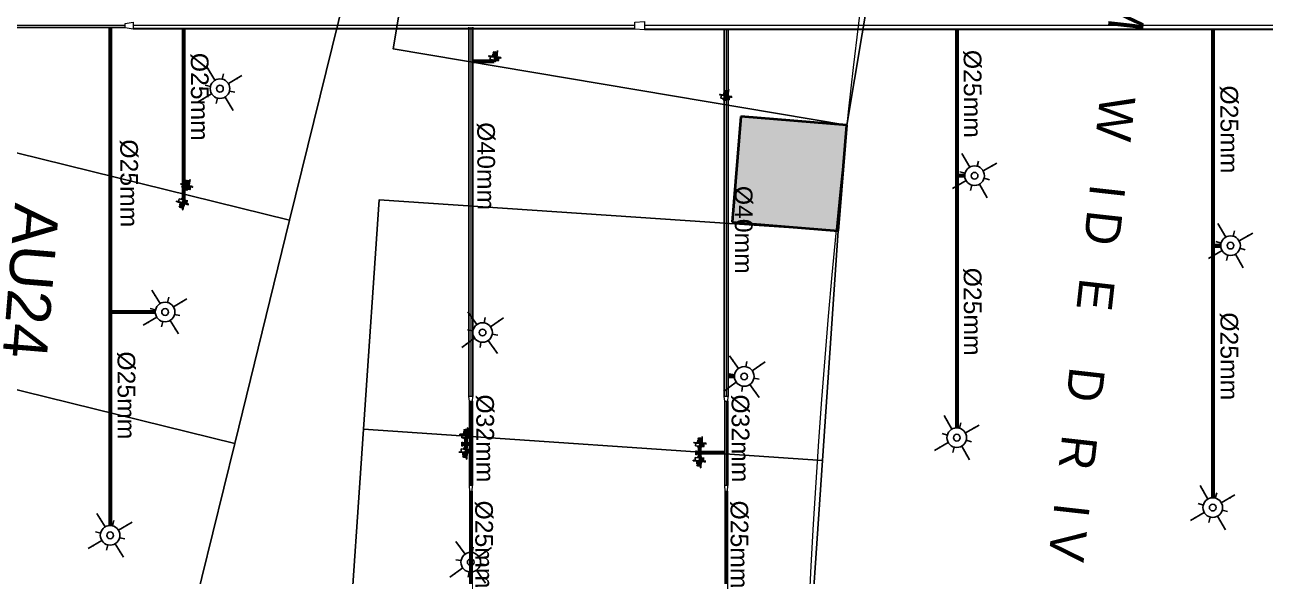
# Model space of a CAD drawing. Header units: inches. Extents: x 257070 to 799932, y -17980 to 269260.
# Drawn here: x 323676 to 337702, y 99499 to 105732 of the extents above; entities that cross this region are included whole.
import ezdxf

# ---------------------------------------------------------------- set-up
doc = ezdxf.new("R2010")
doc.units = ezdxf.units.IN
doc.header["$MEASUREMENT"] = 0
for name, color, linetype in [('0-AES-F-SPRINKLER', 10, 'Continuous'), ('basement1_AP$0$A-_ROAD----_E-_-', 2, 'Continuous'), ('DSP_DRIVEWAY', 4, 'Continuous'), ('RETAIL', 40, 'Continuous')]:
    doc.layers.add(name, color=color, linetype=linetype)
for name, color, linetype, lineweight in [('0-AES-F-SPRINKLER PIPE', 10, 'Continuous', 15), ('E--CONCRETE-4', 4, 'Continuous', 40), ('E--CONCRETE-SHADE', 253, 'Continuous', 20), ('M--TILING-2', 252, 'Continuous', 18), ('TEXT', 7, 'Continuous', 0)]:
    doc.layers.add(name, color=color, linetype=linetype, lineweight=lineweight)
doc.layers.add('A', color=7, linetype='Continuous', true_color=0x469d8b)
doc.styles.get("Standard").update_dxf_attribs({"font": 'arial.ttf'})
doc.styles.add('TEXT style 175', font='GOTHIC.TTF')
doc.dimstyles.new('ISO-25', dxfattribs={"dimtxt": 2.5, "dimasz": 2.5, "dimexe": 1.25, "dimexo": 0.625, "dimtad": 1, "dimtxsty": 'Standard', "dimcen": 2.5, "dimadec": 0, "dimazin": 0, "dimtfac": 1, "dimtmove": 0, "dimatfit": 3, "dimfxl": 1, "dimarcsym": 0})

# ---------------------------------------------------------------- blocks, each defined once
blk = doc.blocks.new('A$C3CA070F1')
at = {"layer": '0-AES-F-SPRINKLER'}
h = blk.add_hatch(dxfattribs=at)
h.set_pattern_fill('ANSI31', color=3, scale=0.196883, angle=-34.2335, style=0)
h.set_pattern_definition([(100.766483, (49937.1607, 174049.7081), (1.474466316, 0.280375668), [])])
edge = h.paths.add_edge_path()
edge.add_line((-1, 85), (-1, 84))
edge.add_line((-1, 84), (-6, 84))
edge.add_ellipse((-7, 82), major_axis=(-1.42, -0.27), ratio=1, start_angle=257, end_angle=315)
edge.add_line((-8, 83), (-15, 72))
edge.add_ellipse((-12, 70), major_axis=(-4.25, -0.81), ratio=1, start_angle=-45, end_angle=45)
edge.add_line((-14, 66), (14, 47))
edge.add_line((14, 47), (13, 46))
edge.add_line((13, 46), (-15, 65))
edge.add_ellipse((-12, 70), major_axis=(-5.52, -1.05), ratio=1, start_angle=-45, end_angle=45, ccw=False)
edge.add_line((-16, 73), (-9, 84))
edge.add_ellipse((-7, 82), major_axis=(-2.69, -0.51), ratio=1, start_angle=257, end_angle=315, ccw=False)
edge.add_line((-6, 85), (-1, 85))
h = blk.add_hatch(dxfattribs=at)
h.set_pattern_fill('ANSI31', color=3, scale=0.196883, angle=-124.2335, style=0)
h.set_pattern_definition([(190.766483, (49937.1607, 174049.7081), (-0.280375668, 1.474466316), [])])
edge = h.paths.add_edge_path()
edge.add_line((-1, 54), (7, 48))
edge.add_line((7, 48), (8, 49))
edge.add_line((8, 49), (0, 55))
edge.add_ellipse((-2, 52), major_axis=(-0.69, 3.63), ratio=1, start_angle=315, end_angle=405)
edge.add_line((-6, 54), (-14, 41))
edge.add_ellipse((-11, 39), major_axis=(-0.69, 3.63), ratio=1, start_angle=45, end_angle=135)
edge.add_line((-13, 36), (-9, 33))
edge.add_ellipse((-10, 32), major_axis=(-0.27, 1.42), ratio=1, start_angle=225, end_angle=315, ccw=False)
edge.add_line((-9, 31), (-10, 30))
edge.add_line((-10, 30), (-8, 29))
edge.add_line((-8, 29), (-7, 30))
edge.add_ellipse((-10, 32), major_axis=(-3.3, -0.63), ratio=1, start_angle=135, end_angle=225)
edge.add_line((-8, 35), (-12, 38))
edge.add_ellipse((-11, 39), major_axis=(-1.75, -0.33), ratio=1, start_angle=-45, end_angle=45, ccw=False)
edge.add_line((-13, 40), (-4, 53))
edge.add_ellipse((-2, 52), major_axis=(-1.75, -0.33), ratio=1, start_angle=225, end_angle=315, ccw=False)
at = {"layer": '0-AES-F-SPRINKLER', "color": 3}
for p, q in [((-98, 39), (-97, 43)), ((-98, 38), (-98, 39)), ((-98, 39), (-98, 39)), ((-98, 39), (-98, 39)), ((-98, 37), (-98, 38)), ((-98, 38), (-98, 38)), ((-98, 38), (-98, 38)), ((-98, 38), (-98, 38)), ((-98, 38), (-98, 38)), ((-98, 38), (-98, 38)), ((-98, 38), (-98, 38)), ((-98, 38), (-98, 38)), ((-98, 38), (-98, 38)), ((-98, 38), (-98, 38)), ((-96, 37), (-98, 37)), ((-98, 37), (-98, 37)), ((-98, 37), (-98, 37)), ((-98, 37), (-98, 37)), ((-98, 37), (-98, 37)), ((-98, 37), (-98, 37)), ((-98, 37), (-98, 37)), ((-98, 37), (-98, 37)), ((-98, 37), (-98, 37)), ((-98, 37), (-98, 37)), ((-98, 37), (-98, 37)), ((-98, 37), (-98, 37)), ((-98, 37), (-98, 37)), ((-98, 37), (-98, 37)), ((-98, 37), (-98, 37)), ((-98, 37), (-98, 37)), ((-98, 37), (-98, 37)), ((-97, 37), (-98, 37)), ((-98, 37), (-98, 37)), ((-98, 37), (-98, 37)), ((-98, 37), (-98, 37)), ((-98, 37), (-98, 37)), ((-98, 37), (-98, 37)), ((-98, 37), (-98, 37)), ((-98, 37), (-98, 37)), ((-98, 37), (-98, 37)), ((-98, 37), (-98, 37)), ((-98, 37), (-98, 37)), ((-98, 37), (-98, 37)), ((-98, 37), (-98, 37)), ((-98, 37), (-98, 37)), ((-97, 45), (-79, 71)), ((-96, 40), (-97, 40)), ((-97, 40), (-97, 40)), ((-97, 40), (-97, 40)), ((-97, 40), (-97, 39)), ((-97, 39), (-97, 39)), ((-97, 39), (-97, 39)), ((-97, 39), (-97, 39)), ((-97, 39), (-97, 39)), ((-97, 39), (-97, 39)), ((-97, 39), (-97, 39)), ((-97, 39), (-97, 39)), ((-97, 39), (-97, 38)), ((-97, 38), (-97, 38)), ((-97, 38), (-97, 38)), ((-97, 38), (-97, 38)), ((-97, 38), (-97, 38)), ((-97, 38), (-97, 38)), ((-97, 38), (-97, 38)), ((-97, 38), (-97, 38)), ((-97, 38), (-97, 38)), ((-97, 38), (-97, 38)), ((-97, 38), (-97, 38)), ((-97, 38), (-97, 37)), ((-97, 37), (-97, 37)), ((-97, 37), (-97, 37)), ((-97, 37), (-97, 37)), ((-95, 46), (-96, 42)), ((-96, 42), (-96, 42)), ((-96, 42), (-96, 41)), ((-96, 41), (-96, 41)), ((-96, 41), (-96, 41)), ((-96, 41), (-96, 41)), ((-96, 41), (-96, 41)), ((-96, 41), (-96, 41)), ((-96, 41), (-96, 41)), ((-96, 41), (-96, 41)), ((-96, 41), (-96, 41)), ((-96, 41), (-96, 40)), ((-96, 40), (-96, 40)), ((-96, 40), (-96, 40)), ((-96, 40), (-96, 40)), ((-96, 40), (-96, 40)), ((-95, 37), (-96, 37)), ((-96, 37), (-96, 37)), ((-96, 37), (-96, 37)), ((-96, 37), (-96, 37)), ((-96, 37), (-96, 37)), ((-94, 38), (-95, 38)), ((-95, 38), (-95, 38)), ((-95, 38), (-95, 38)), ((-95, 38), (-95, 38)), ((-95, 38), (-95, 38)), ((-95, 38), (-95, 38)), ((-95, 38), (-95, 38)), ((-95, 38), (-95, 38)), ((-95, 38), (-95, 38)), ((-95, 38), (-95, 37)), ((-95, 37), (-95, 37)), ((-95, 37), (-95, 37)), ((-95, 37), (-95, 37)), ((-95, 37), (-95, 37)), ((-95, 37), (-95, 37)), ((-95, 37), (-95, 37)), ((-95, 37), (-95, 37)), ((-95, 37), (-95, 37)), ((-95, 37), (-95, 37)), ((-95, 37), (-95, 37)), ((-95, 37), (-95, 37)), ((-95, 37), (-95, 37)), ((-95, 37), (-95, 37)), ((-95, 37), (-95, 37)), ((-95, 37), (-95, 37)), ((-95, 37), (-95, 37)), ((-94, 88), (-93, 90)), ((-72, 73), (-94, 88)), ((-94, 43), (-94, 48)), ((-93, 43), (-94, 43)), ((-94, 43), (-94, 43)), ((-94, 43), (-94, 43)), ((-94, 43), (-94, 43)), ((-94, 43), (-94, 43)), ((-94, 43), (-94, 41)), ((-94, 43), (-94, 43)), ((-94, 43), (-94, 43)), ((-94, 43), (-94, 43)), ((-94, 43), (-94, 43)), ((-94, 43), (-94, 43)), ((-94, 43), (-94, 43)), ((-94, 43), (-94, 43)), ((-94, 43), (-94, 43)), ((-94, 43), (-94, 43)), ((-94, 43), (-94, 43)), ((-94, 43), (-94, 43)), ((-94, 41), (-94, 41)), ((-94, 41), (-94, 41)), ((-94, 41), (-94, 41)), ((-94, 41), (-94, 41)), ((-94, 41), (-94, 41)), ((-94, 41), (-94, 41)), ((-94, 41), (-94, 41)), ((-94, 41), (-94, 40)), ((-94, 40), (-94, 40)), ((-94, 40), (-94, 40)), ((-94, 40), (-94, 40)), ((-94, 40), (-94, 40)), ((-94, 40), (-94, 40)), ((-94, 40), (-94, 40)), ((-94, 40), (-94, 40)), ((-94, 40), (-94, 39)), ((-94, 39), (-94, 39)), ((-94, 39), (-94, 39)), ((-94, 39), (-94, 39)), ((-94, 39), (-94, 39)), ((-94, 39), (-94, 39)), ((-94, 39), (-94, 39)), ((-94, 39), (-94, 39)), ((-94, 39), (-94, 38)), ((-93, 90), (-59, 67)), ((-93, 47), (-93, 49)), ((-91, 47), (-93, 43)), ((-93, 46), (-93, 47)), ((-92, 46), (-93, 46)), ((-93, 46), (-93, 46)), ((-93, 46), (-93, 46)), ((-93, 46), (-93, 46)), ((-93, 46), (-93, 46)), ((-93, 46), (-93, 46)), ((-93, 46), (-93, 46)), ((-93, 46), (-93, 46)), ((-93, 46), (-93, 46)), ((-93, 46), (-93, 46)), ((-93, 46), (-93, 46)), ((-93, 46), (-93, 46)), ((-93, 46), (-93, 46)), ((-93, 46), (-93, 46)), ((-93, 46), (-93, 46)), ((-93, 46), (-93, 46)), ((-93, 46), (-93, 46)), ((-93, 46), (-93, 46)), ((-93, 46), (-93, 46)), ((-93, 46), (-93, 46)), ((-91, 42), (-93, 43)), ((-93, 43), (-93, 43)), ((-93, 43), (-93, 43)), ((-93, 43), (-93, 43)), ((-93, 43), (-93, 43)), ((-93, 43), (-93, 43)), ((-93, 43), (-93, 43)), ((-93, 43), (-93, 43)), ((-93, 43), (-93, 43)), ((-93, 43), (-93, 43)), ((-93, 43), (-93, 43)), ((-93, 43), (-93, 43)), ((-93, 43), (-93, 43)), ((-93, 43), (-93, 43)), ((-93, 43), (-93, 43)), ((-93, 43), (-93, 43)), ((-93, 43), (-93, 43)), ((-93, 43), (-93, 43)), ((-93, 43), (-93, 43)), ((-93, 43), (-93, 43)), ((-93, 43), (-93, 43)), ((-93, 43), (-93, 43)), ((-93, 43), (-93, 43)), ((-85, 66), (-92, 55)), ((-90, 50), (-92, 46)), ((-92, 46), (-92, 46)), ((-92, 46), (-92, 46)), ((-92, 46), (-92, 46)), ((-92, 46), (-92, 46)), ((-92, 46), (-92, 46)), ((-90, 47), (-91, 47)), ((-90, 43), (-91, 42)), ((-91, 42), (-91, 42)), ((-91, 42), (-91, 42)), ((-91, 42), (-91, 42)), ((-91, 42), (-91, 42)), ((-91, 42), (-91, 42)), ((-91, 42), (-91, 42)), ((-91, 42), (-91, 42)), ((-91, 42), (-91, 42)), ((-91, 42), (-91, 42)), ((-91, 42), (-91, 42)), ((-91, 42), (-91, 42)), ((-91, 42), (-91, 42)), ((-91, 42), (-91, 42)), ((-91, 42), (-91, 42)), ((-91, 42), (-91, 42)), ((-88, 57), (-90, 49)), ((-89, 54), (-90, 51)), ((-90, 50), (-90, 50)), ((-88, 47), (-90, 43)), ((-90, 47), (-88, 47)), ((-90, 43), (-90, 43)), ((-90, 43), (-90, 43)), ((-90, 43), (-90, 43)), ((-89, 55), (-89, 55)), ((-88, 46), (-88, 47)), ((-87, 59), (-87, 59)), ((-87, 59), (-87, 59)), ((-86, 57), (-87, 49)), ((-87, 49), (-83, 28)), ((-85, 58), (-85, 58)), ((-77, 43), (-85, 49)), ((-83, 28), (-60, 9)), ((-77, 70), (-82, 63)), ((-80, 66), (-82, 67)), ((-45, 31), (-81, -23)), ((-78, 63), (-80, 65)), ((-79, 71), (-77, 70)), ((-71, 26), (-79, 31)), ((-57, 13), (-79, 28)), ((-70, 64), (-78, 63)), ((-78, -29), (-40, 27)), ((-69, 55), (-75, 59)), ((-66, 54), (-74, 42)), ((-74, 42), (-71, 26)), ((-73, 44), (-71, 43)), ((-69, 47), (-72, 43)), ((-71, 43), (-70, 43)), ((-71, 26), (-55, 15)), ((-70, 43), (-66, 49)), ((-66, 50), (-68, 52)), ((-61, 65), (-67, 69)), ((-62, 66), (-67, 65)), ((-50, 57), (-66, 54)), ((-66, 49), (-66, 50)), ((-47, 28), (-63, 40)), ((-59, 67), (-61, 65)), ((-57, 67), (-60, 66)), ((-60, 44), (-42, 32)), ((-50, 57), (-58, 62)), ((-19, 46), (-57, 67)), ((-17, 37), (-55, 63)), ((-29, 42), (-50, 57)), ((-13, 9), (-45, 31)), ((-36, 42), (-44, 30)), ((-43, 33), (-35, 46)), ((-39, -30), (-13, 9)), ((-37, 25), (-28, 38)), ((-35, 41), (-36, 42)), ((-32, 32), (-35, 39)), ((-30, 52), (-16, 73)), ((-29, 20), (-17, 37)), ((-28, 38), (-26, 40)), ((-21, 32), (-28, 37)), ((-23, 16), (-12, 33)), ((-1, 26), (-23, -9)), ((-22, 15), (-12, 31)), ((-9, 32), (-21, 14)), ((2, 24), (-20, -11)), ((-20, -8), (-1, 22)), ((-17, 37), (-19, 46)), ((-19, 13), (-10, 29)), ((-7, 30), (-18, 12)), ((-17, 37), (-17, 37)), ((4, 22), (-17, -13)), ((-17, -10), (1, 20)), ((-16, 73), (-9, 84)), ((-16, 11), (-7, 27)), ((-8, 83), (-15, 72)), ((13, 46), (-15, 65)), ((-4, 28), (-15, 10)), ((-1, 84), (-14, 66)), ((-14, 66), (14, 47)), ((-6, 54), (-14, 41)), ((-12, 33), (-14, 33)), ((-14, -15), (7, 20)), ((-14, -12), (4, 18)), ((-13, 40), (-4, 53)), ((-13, 36), (-9, 33)), ((-13, 9), (-4, 24)), ((-2, 34), (-12, 41)), ((-8, 35), (-12, 38)), ((-12, 31), (-12, 33)), ((-9, 32), (-12, 31)), ((7, 16), (-11, -13)), ((-10, 29), (-9, 32)), ((-9, 31), (-10, 30)), ((-7, 30), (-10, 29)), ((-10, 30), (-8, 29)), ((9, 17), (-10, -14)), ((-9, -13), (9, 13)), ((-8, 29), (-7, 30)), ((8, 49), (-7, 27)), ((-7, 27), (-7, 30)), ((-4, 28), (-7, 27)), ((-6, 85), (-1, 85)), ((-1, 84), (-6, 84)), ((5, 44), (-5, 51)), ((-4, 24), (-4, 28)), ((-1, 26), (-4, 24)), ((-1, 85), (-1, 84)), ((-1, 54), (7, 48)), ((13, 46), (-1, 25)), ((-1, 22), (-1, 26)), ((2, 24), (-1, 22)), ((8, 49), (0, 55)), ((1, 20), (2, 24)), ((4, 22), (1, 20)), ((4, 18), (4, 22)), ((7, 20), (4, 18)), ((7, 48), (8, 49)), ((7, 16), (7, 20)), ((9, 17), (7, 16)), ((9, 15), (9, 17)), ((14, 47), (13, 46)), ((-82, -25), (-80, -30)), ((-80, -30), (-78, -29)), ((-66, -11), (-39, -30)), ((-23, -7), (-23, -9)), ((-23, -9), (-20, -8)), ((-20, -8), (-20, -11)), ((-20, -11), (-17, -10)), ((-17, -10), (-17, -13)), ((-17, -13), (-14, -12)), ((-14, -12), (-14, -15)), ((-14, -15), (-11, -13)), ((-11, -13), (-11, -14)), ((-11, -14), (-11, -14))]:
    blk.add_line(p, q, dxfattribs=at)
for centre, major_axis, start_param, end_param in [((-95, 43), (-0.41, 2.13), 0.784914, 1.034983), ((-95, 43), (-2.74, -0.52), -0.560204, -0.324923), ((-93, 46), (-0.51, 2.68), 0.787914, 1.247507), ((-93, 48), (-1.75, -0.33), -0.775969, -0.160442), ((-91, 54), (-0.29, 1.52), 0.785398, 2.356194), ((-92, 49), (-0.33, 1.74), 0.791774, 1.412986), ((-89, 55), (-0.103, 0.54), 0.916881, 1.969618), ((-93, 51), (-3.09, -0.59), 2.526084, 2.789089), ((-95, 50), (-5.72, -1.09), 2.374727, 2.798549), ((-91, 55), (-0.33, 1.74), 4.197625, 4.773282), ((-84, 57), (-3.79, -0.72), -0.784768, -0.363877), ((-93, 50), (-5.72, -1.09), 2.377207, 2.798549), ((-80, 54), (-1.57, 8.26), 0.010205, 0.785398), ((-84, 56), (-0.35, 1.85), 0.785501, 1.132999), ((-83, 65), (-1.52, -0.29), 3.926991, 5.497787), ((-80, 54), (-5.9, -1.12), 4.155645, 5.497787), ((-80, 54), (-8.26, -1.57), 4.155621, 4.722594), ((-75, 68), (-8.26, -1.57), 1.014052, 3.151797), ((-75, 63), (-2.79, -0.53), -0.113999, 0.093951), ((-75, 68), (-1.12, 5.9), 2.584882, 5.497787), ((-75, 46), (-0.53, 2.79), 2.356194, 3.926991), ((-75, 68), (-1.57, 8.26), 4.722594, 5.497787), ((-70, 53), (-2.79, -0.53), 2.356194, 3.926991), ((-65, 44), (-3.72, -0.71), -0.403281, 1.321745), ((-65, 44), (-0.71, 3.72), 4.96144, 6.686466), ((-65, 37), (-0.56, 2.96), 5.497794, 6.034125), ((-59, 47), (-2.96, -0.56), 0.24906, 0.785391), ((-60, 60), (-2.83, -0.54), 3.926991, 4.712389), ((-33, 40), (-0.45, 2.36), 0.803442, 1.867502), ((-30, 39), (-2.79, -0.53), 2.356194, 3.926991), ((-24, 39), (-0.53, 2.79), 5.497787, 7.068583), ((-12, 70), (-5.52, -1.05), -0.785398, 0.785398), ((-15, 35), (-0.54, 2.83), 0.785398, 3.403392), ((-12, 70), (-4.25, -0.81), -0.785398, 0.785398), ((-11, 39), (-0.69, 3.63), 0.785398, 2.356194), ((-11, 39), (-1.75, -0.33), -0.785398, 0.785398), ((-7, 82), (-2.69, -0.51), 4.485496, 5.497787), ((-10, 32), (-0.27, 1.42), 3.926991, 5.497787), ((-7, 82), (-1.42, -0.27), 4.485496, 5.497787), ((-10, 32), (-3.3, -0.63), 2.356194, 3.926991), ((-2, 52), (-0.69, 3.63), 5.497787, 7.068583), ((-2, 52), (-1.75, -0.33), 3.926991, 5.497787), ((6, 14), (-0.54, 2.83), 3.926991, 4.712389), ((-79, -24), (-0.51, 2.69), 0.785398, 1.797689), ((-11, -11), (-2.83, -0.54), 1.570796, 2.356194)]:
    blk.add_ellipse(centre, major_axis=major_axis, ratio=1, start_param=start_param, end_param=end_param, dxfattribs=at)
at = {"layer": '0-AES-F-SPRINKLER', "color": 3, "extrusion": (0, 0, -1)}
for centre, major_axis, start_param, end_param in [((-86, 47), (-0.53, 2.79), -0.113999, 0.785398), ((-77, 34), (-0.54, 2.83), 3.926991, 4.712389)]:
    blk.add_ellipse(centre, major_axis=major_axis, ratio=1, start_param=start_param, end_param=end_param, dxfattribs=at)
blk = doc.blocks.new('*U603')
at = {"layer": '0-AES-F-SPRINKLER'}
for p, q in [((171672, 56809), (171672, 56871)), ((171562, 56699), (171500, 56699)), ((171783, 56699), (171845, 56699)), ((171672, 56588), (171672, 56526))]:
    blk.add_line(p, q, dxfattribs=at)
for radius in [111, 37.8]:
    blk.add_circle((171672, 56699), radius, dxfattribs=at)
at = {"layer": '0-AES-F-SPRINKLER PIPE'}
for points, override in [([(171468, 56903), (171594, 56777)], {"dimasz": 70, "dimtad": 0, "dimfxl": 13, "dimarcsym": 1}), ([(171877, 56903), (171751, 56777)], {"dimasz": 70, "dimtad": 0, "dimfxl": 13, "dimarcsym": 1}), ([(171468, 56494), (171594, 56620)], {"dimasz": 70, "dimtad": 0, "dimfxl": 13, "dimarcsym": 1}), ([(171877, 56494), (171751, 56620)], {"dimasz": 70, "dimgap": 0.625, "dimtad": 0, "dimfxl": 13, "dimarcsym": 1})]:
    blk.add_leader(points, dimstyle='ISO-25', override=override, dxfattribs=at)

msp = doc.modelspace()

# ---------------------------------------------------------------- hatches: boundary and pattern name
at = {"layer": 'E--CONCRETE-SHADE', "ltscale": 3.5}
h = msp.add_hatch(color=8, dxfattribs=at)
h.dxf.hatch_style = 1
h.paths.add_polyline_path([(332970.3, 104597.8), (331774.4, 104696.5), (331675.6, 103500.6), (332871.5, 103401.8)])

# ---------------------------------------------------------------- linework, layer by layer
at = {"layer": '0-AES-F-SPRINKLER PIPE', "ltscale": 1000, "elevation": 0}
for points in [[(324900, 105761), (324900, 105684), (324812.5, 105698.5), (324812.5, 105746.5)], [(330682.5, 105770.5), (330682.5, 105674.5), (330575.5, 105684), (330575.5, 105761)], [(328742.7, 101530.5), (328694.7, 101530.5), (328699.7, 101476.5), (328737.7, 101476.5)], [(331629.8, 101530.5), (331581.8, 101530.5), (331586.8, 101476.5), (331624.8, 101476.5)], [(328737.7, 100524.2), (328699.7, 100524.2), (328703.2, 100459.2), (328734.2, 100459.2)], [(331624.8, 100524.2), (331586.8, 100524.2), (331590.3, 100459.2), (331621.3, 100459.2)]]:
    msp.add_lwpolyline(points, close=True, dxfattribs=at)
for points in [[(324812.5, 105722.5), (322562.5, 105722.5)], [(324812.5, 105702.5), (322562.5, 105702.5)], [(324812.5, 105698.5), (322562.5, 105698.5)], [(324625.9, 105698.5), (324625.9, 100069.9)], [(324628.9, 105698.5), (324628.9, 100070.3)], [(324641.4, 105698.5), (324641.4, 100071)], [(324653.9, 105698.5), (324653.9, 100070.3)], [(324656.9, 105698.5), (324656.9, 100069.9)], [(330575.5, 105722.5), (324900, 105722.5)], [(330575.5, 105690), (324900, 105690)], [(330575.5, 105684), (324900, 105684)], [(325455.2, 105684), (325455.2, 103767.6)], [(325458.2, 105684), (325458.2, 103768)], [(325470.7, 105684), (325470.7, 103768.7)], [(325483.2, 105684), (325483.2, 103768)], [(325486.2, 105684), (325486.2, 103767.6)], [(328694.7, 105706.5), (328694.7, 101530.5)], [(328698.7, 105706.5), (328698.7, 101530.5)], [(328718.7, 105706.5), (328718.7, 101530.5)], [(328738.7, 105706.5), (328738.7, 101530.5)], [(328742.7, 105706.5), (328742.7, 101530.5)], [(347797.5, 105722.5), (330682.5, 105722.5)], [(347797.5, 105682.5), (330682.5, 105682.5)], [(347797.5, 105674.5), (330682.5, 105674.5)], [(331581.8, 105674.5), (331581.8, 101530.5)], [(331585.8, 105674.5), (331585.8, 101530.5)], [(331605.8, 105674.5), (331605.8, 101530.5)], [(331625.8, 105674.5), (331625.8, 101530.5)], [(331629.8, 105674.5), (331629.8, 101530.5)], [(334199.5, 105674.5), (334199.5, 101174.1)], [(334202.5, 105674.5), (334202.5, 101174.4)], [(334215, 105674.5), (334215, 101175.1)], [(334227.5, 105674.5), (334227.5, 101174.4)], [(334230.5, 105674.5), (334230.5, 101174.1)], [(337093.4, 105674.5), (337093.4, 100383.5)], [(337096.4, 105674.5), (337096.4, 100383.9)], [(337108.9, 105674.5), (337108.9, 100384.6)], [(337121.4, 105674.5), (337121.4, 100383.9)], [(337124.4, 105674.5), (337124.4, 100383.5)], [(328982.6, 105333.8), (328742.7, 105333.8)], [(328982.6, 105330.8), (328742.7, 105330.8)], [(328982.6, 105318.3), (328742.7, 105318.3)], [(328982.6, 105305.8), (328742.7, 105305.8)], [(328982.6, 105302.8), (328742.7, 105302.8)], [(334306.4, 104041.1), (334230.5, 104041.1)], [(334306.1, 104038.1), (334230.5, 104038.1)], [(334305.3, 104025.6), (334230.5, 104025.6)], [(334306.1, 104013.1), (334230.5, 104013.1)], [(334306.4, 104010.1), (334230.5, 104010.1)], [(337124.4, 103250.6), (337200.4, 103250.6)], [(337124.4, 103247.6), (337200, 103247.6)], [(337124.4, 103235.1), (337199.3, 103235.1)], [(337124.4, 103222.6), (337200, 103222.6)], [(337124.4, 103219.6), (337200.4, 103219.6)], [(325152.7, 102500.4), (324656.9, 102500.4)], [(325152.3, 102497.4), (324656.9, 102497.4)], [(325151.6, 102484.9), (324656.9, 102484.9)], [(325152.3, 102472.4), (324656.9, 102472.4)], [(325152.7, 102469.4), (324656.9, 102469.4)], [(328743.3, 102268.8), (328734.2, 102268.8)], [(328742.9, 102265.8), (328734.2, 102265.8)], [(328742.2, 102253.3), (328734.2, 102253.3)], [(328742.9, 102240.8), (328734.2, 102240.8)], [(328743.3, 102237.8), (328734.2, 102237.8)], [(331701.8, 101771.8), (331629.8, 101771.8)], [(331701.4, 101768.8), (331629.8, 101768.8)], [(331700.7, 101756.3), (331629.8, 101756.3)], [(331701.4, 101743.8), (331629.8, 101743.8)], [(331701.8, 101740.8), (331629.8, 101740.8)], [(328699.7, 101476.5), (328699.7, 100524.2)], [(328702.7, 101476.5), (328702.7, 100524.2)], [(328718.7, 101476.5), (328718.7, 100524.2)], [(328734.7, 101476.5), (328734.7, 100524.2)], [(328737.7, 101476.5), (328737.7, 100524.2)], [(331586.8, 101476.5), (331586.8, 100524.2)], [(331589.8, 101476.5), (331589.8, 100524.2)], [(331605.8, 101476.5), (331605.8, 100524.2)], [(331621.8, 101476.5), (331621.8, 100524.2)], [(331624.8, 101476.5), (331624.8, 100524.2)], [(328699.7, 101005.7), (328628.5, 101005.7)], [(328699.7, 101002.7), (328628.5, 101002.7)], [(328699.7, 100990.2), (328628.5, 100990.2)], [(328647.2, 101049.6), (328647.2, 101005.7)], [(328650.2, 101049.4), (328650.2, 101005.7)], [(328662.7, 101048.6), (328662.7, 101005.7)], [(328675.2, 101047.7), (328675.2, 101005.7)], [(328678.2, 101047.5), (328678.2, 101005.7)], [(328699.7, 100977.7), (328628.5, 100977.7)], [(328699.7, 100974.7), (328628.5, 100974.7)], [(328647.2, 100974.7), (328647.2, 100949.4)], [(328650.2, 100974.7), (328650.2, 100949.2)], [(328662.7, 100974.7), (328662.7, 100948.3)], [(328675.2, 100974.7), (328675.2, 100947.5)], [(328678.2, 100974.7), (328678.2, 100947.3)], [(331586.8, 100909.7), (331271.5, 100909.7)], [(331586.8, 100906.7), (331271.5, 100906.7)], [(331586.8, 100894.2), (331271.5, 100894.2)], [(331586.8, 100881.7), (331271.5, 100881.7)], [(331586.8, 100878.7), (331271.5, 100878.7)], [(331290.2, 100953.6), (331290.2, 100909.7)], [(331290.2, 100878.7), (331290.2, 100853.4)], [(331293.2, 100953.4), (331293.2, 100909.7)], [(331293.2, 100878.7), (331293.2, 100853.2)], [(331305.7, 100952.6), (331305.7, 100909.7)], [(331305.7, 100878.7), (331305.7, 100852.3)], [(331318.2, 100951.7), (331318.2, 100909.7)], [(331318.2, 100878.7), (331318.2, 100851.5)], [(331321.2, 100951.5), (331321.2, 100909.7)], [(331321.2, 100878.7), (331321.2, 100851.3)], [(328703.2, 100459.2), (328703.2, 99270.3)], [(328706.2, 100459.2), (328706.2, 99270.3)], [(328718.7, 100459.2), (328718.7, 99270.3)], [(328731.2, 100459.2), (328731.2, 99270.3)], [(328734.2, 100459.2), (328734.2, 99270.3)], [(331590.3, 100459.2), (331590.3, 99269.2)], [(331593.3, 100459.2), (331593.3, 99269.5)], [(331605.8, 100459.2), (331605.8, 99270.3)], [(331618.3, 100459.2), (331618.3, 99269.5)], [(331621.3, 100459.2), (331621.3, 99269.2)]]:
    msp.add_lwpolyline(points, dxfattribs=at)
at = {"layer": '0-AES-F-SPRINKLER PIPE', "ltscale": 1000}
for points in [[(328628.5, 101012.5), (328628.5, 100968), (328619.5, 100968), (328619.5, 101012.5)], [(328626.5, 101010.5), (328626.5, 100970), (328621.5, 100970), (328621.5, 101010.5)], [(331271.5, 100916.5), (331271.5, 100872), (331262.5, 100872), (331262.5, 100916.5)], [(331269.5, 100914.5), (331269.5, 100874), (331264.5, 100874), (331264.5, 100914.5)]]:
    msp.add_lwpolyline(points, close=True, dxfattribs=at)
at = {"layer": 'basement1_AP$0$A-_ROAD----_E-_-', "color": 8}
msp.add_arc((188512.7, 137133.7, 0), 137030, 340.63586, 350.8684, dxfattribs=at)
at = {"layer": 'DSP_DRIVEWAY', "color": 8}
msp.add_arc((188522.4, 137131.1, 0), 137020.1, 340.918059, 355.537474, dxfattribs=at)
at = {"layer": 'E--CONCRETE-4', "color": 8, "ltscale": 10}
for p, q in [((331774.4, 104696.5, 0), (331675.6, 103500.6, 0)), ((332970.3, 104597.8, 0), (331774.4, 104696.5, 0)), ((332871.5, 103401.8, 0), (332970.3, 104597.8, 0)), ((331675.6, 103500.6, 0), (332871.5, 103401.8, 0))]:
    msp.add_line(p, q, dxfattribs=at)
at = {"layer": 'M--TILING-2', "color": 8}
msp.add_line((332871.5, 103401.8, 0), (332481, 97668.4, 0), dxfattribs=at)
at = {"layer": 'M--TILING-2', "color": 8, "elevation": 0}
msp.add_lwpolyline([(337132.6, 123622, 0.0828166), (332436.1, 93953.1)], format="xyb", dxfattribs=at)
at = {"layer": 'RETAIL', "color": 8, "elevation": 0}
for points in [[(333401, 107161.8), (332970.3, 104597.8), (327842.1, 105459.2), (328272.8, 108023.3)], [(327291.4, 106049.9), (326670.4, 103525.1), (321620.9, 104767.1), (322241.9, 107291.8)], [(326670.4, 103525.1), (326049.4, 101000.4), (320999.9, 102242.3), (321620.9, 104767.1)], [(332871.5, 103401.8), (332694.8, 100807.8), (327506.8, 101161.2), (327683.5, 103755.2)], [(326049.4, 101000.4), (325428.4, 98475.6), (320378.9, 99717.6), (320999.9, 102242.3)], [(332694.8, 100807.8), (332518.1, 98213.8), (327330.2, 98567.2), (327506.8, 101161.2)]]:
    msp.add_lwpolyline(points, close=True, dxfattribs=at)

# ---------------------------------------------------------------- block references
at = {"layer": '0-AES-F-SPRINKLER', "ltscale": 1000}
for p, rotation in [((328982.6, 105318.3, 0), 296.5047072365252), ((331590.6, 104880.2, 0), 292.8913701496665), ((325494.5, 103865.8, 0), 290.4155279242388), ((328663, 101049, 0), 303.9506780362938), ((331305.7, 100952.6, 0), 300.3373409494351)]:
    msp.add_blockref('A$C3CA070F1', p, dxfattribs=dict(at, rotation=rotation))
at = {"layer": '0-AES-F-SPRINKLER', "color": 7, "xscale": -1}
for p, rotation in [((421943, 258172, 0), 76.1820109037386), ((434347.8, 254690.2, 0), 74.721705493004), ((437241.8, 253899.7, 0), 74.721705493004), ((421322, 255647.2, 0), 76.1820109037386), ((413207.1, 262161.1, 0), 80.4645216729874), ((416165.7, 261664.1, 0), 80.4645216729874), ((434146.6, 251728.8, 0), 74.721705493004), ((437040.6, 250938.3, 0), 74.721705493004), ((420701, 253122.5, 0), 76.1820109037386), ((413072.8, 259564.2, 0), 80.4645216729874)]:
    msp.add_blockref('*U603', p, dxfattribs=dict(at, rotation=rotation))
at = {"layer": '0-AES-F-SPRINKLER', "ltscale": 1000, "xscale": -1}
for p, rotation in [((325470.7, 103768.7, 0), 221.9484938951576), ((328659.3, 100949, 0), 231.870306921147), ((331305.7, 100852.3, 0), 231.870306921147)]:
    msp.add_blockref('A$C3CA070F1', p, dxfattribs=dict(at, rotation=rotation))

# ---------------------------------------------------------------- texts
at = {"layer": '0-AES-F-SPRINKLER PIPE', "color": 7, "linetype": 'Continuous', "lineweight": -3, "ltscale": 0.9, "char_height": 200, "width": 685.774, "attachment_point": 2, "rotation": 270.1922}
for s, insert in [('%%C25mm', (325755.2, 104918.9, 0)), ('%%C25mm', (334494.1, 104951.9, 0)), ('%%C25mm', (337396.9, 104549.8, 0)), ('%%C40mm', (328993.5, 104134.5, 0)), ('%%C25mm', (324956.9, 103940.8, 0)), ('%%C40mm', (331905.8, 103415, 0)), ('%%C25mm', (334494.4, 102489.6, 0)), ('%%C25mm', (337396.9, 101985.5, 0)), ('%%C25mm', (324925.9, 101543.6, 0)), ('%%C32mm', (328982.5, 101057, 0)), ('%%C32mm', (331869.6, 101057, 0)), ('%%C25mm', (328970.5, 99857.5, 0)), ('%%C25mm', (331857.6, 99857.5, 0))]:
    msp.add_mtext(s, dxfattribs=dict(at, insert=insert))
at = {"layer": 'A', "color": 8}
msp.add_text('AU24', height=500, rotation=265.35069, dxfattribs=at).set_placement((323566.4, 103724.9, 0))
at = {"layer": 'TEXT', "color": 8, "ltscale": 1000, "insert": (337047.8, 112167.1), "char_height": 400, "attachment_point": 1, "rotation": 263.61642, "style": 'TEXT style 175'}
msp.add_mtext_dynamic_manual_height_columns('{\\T2;TWO WAY 6M WIDE DRIVE WAY}', width=23911.084, gutter_width=20, heights=[0], dxfattribs=at)

doc.saveas('drawing.dxf')
